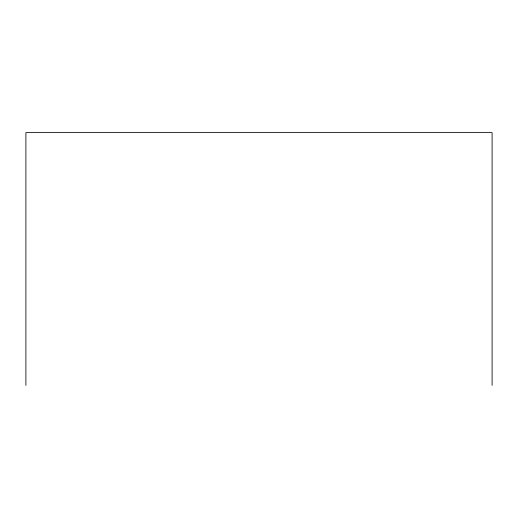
<?xml version="1.0" encoding="UTF-8"?>
<svg xmlns="http://www.w3.org/2000/svg" width="518" height="518" viewBox="0 0 518 518"><rect width="100%" height="100%" fill="white"/><g stroke="black" fill="none" stroke-linecap="round" stroke-linejoin="round"><path stroke-width="0.78" d="M492.1 385.386L492.1 132.614L25.9 132.614L25.9 385.386"/></g></svg>
